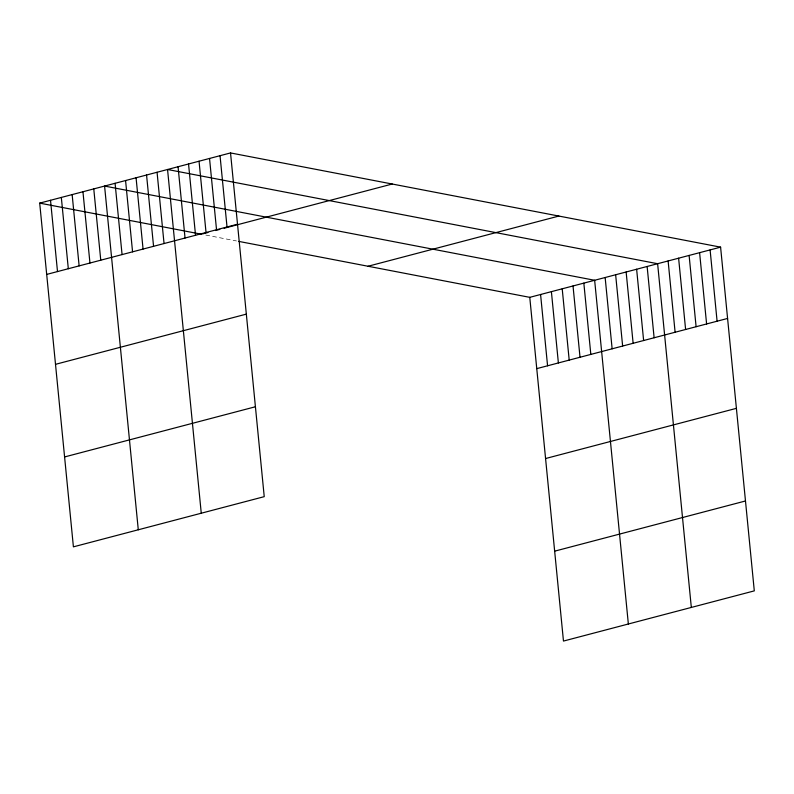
<?xml version="1.0" encoding="UTF-8"?>
<svg xmlns="http://www.w3.org/2000/svg" width="794" height="794" viewBox="0 0 794 794"><rect width="100%" height="100%" fill="white"/><g stroke="black" fill="none" stroke-linecap="round" stroke-linejoin="round"><path stroke-width="0.6" stroke-dasharray="3.97 2.98" d="M205.805 235.064L236.503 240.959"/><path stroke-width="1.19" d="M230.528 152.934L264.233 496.657L73.405 546.848L39.7 203.125L230.528 152.934L720.595 247.152L754.3 590.875L563.472 641.066L529.767 297.343L238.696 241.386M46.687 274.416L237.525 224.226M202.5 233.932L207.909 232.513M215.482 230.518L219.809 229.387M224.126 228.245L392.256 184.019M368.049 266.248L558.877 216.057M55.501 364.327L246.339 314.126M529.767 297.343L720.595 247.152M64.592 456.947L255.42 406.756M536.754 368.634L727.592 318.444M545.567 458.535L736.405 408.344M554.659 551.165L745.487 500.974M39.7 203.125L201.418 234.22M710.104 249.912L717.091 321.203M699.603 252.671L706.6 323.962M689.113 255.43L696.1 326.721M678.612 258.189L685.609 329.49M668.121 260.948L675.108 332.249M691.326 607.44L657.621 263.717L167.554 169.499L201.259 513.222M647.13 266.476L654.117 337.768M636.629 269.235L643.626 340.527M626.138 271.995L633.126 343.286M615.638 274.754L622.635 346.045M605.147 277.513L612.134 348.814M628.352 624.005L594.646 280.282L104.58 186.064L138.285 529.787M583.838 283.121L590.825 354.412M573.02 285.969L580.017 357.26M562.212 288.808L569.199 360.109M551.393 291.656L558.381 362.947M540.585 294.495L547.572 365.796M220.037 155.693L227.024 226.985M209.537 158.453L216.534 229.744M199.046 161.212L206.033 232.513M188.545 163.971L195.542 235.272M178.055 166.74L185.042 238.031M157.063 172.258L164.05 243.55M146.562 175.017L153.56 246.309M136.072 177.777L143.059 249.068M125.571 180.536L132.568 251.837M115.08 183.295L122.068 254.596M93.771 188.903L100.759 260.194M82.953 191.751L89.95 263.042M72.145 194.59L79.132 265.891M61.327 197.438L68.314 268.729M50.518 200.287L57.505 271.578"/></g></svg>
